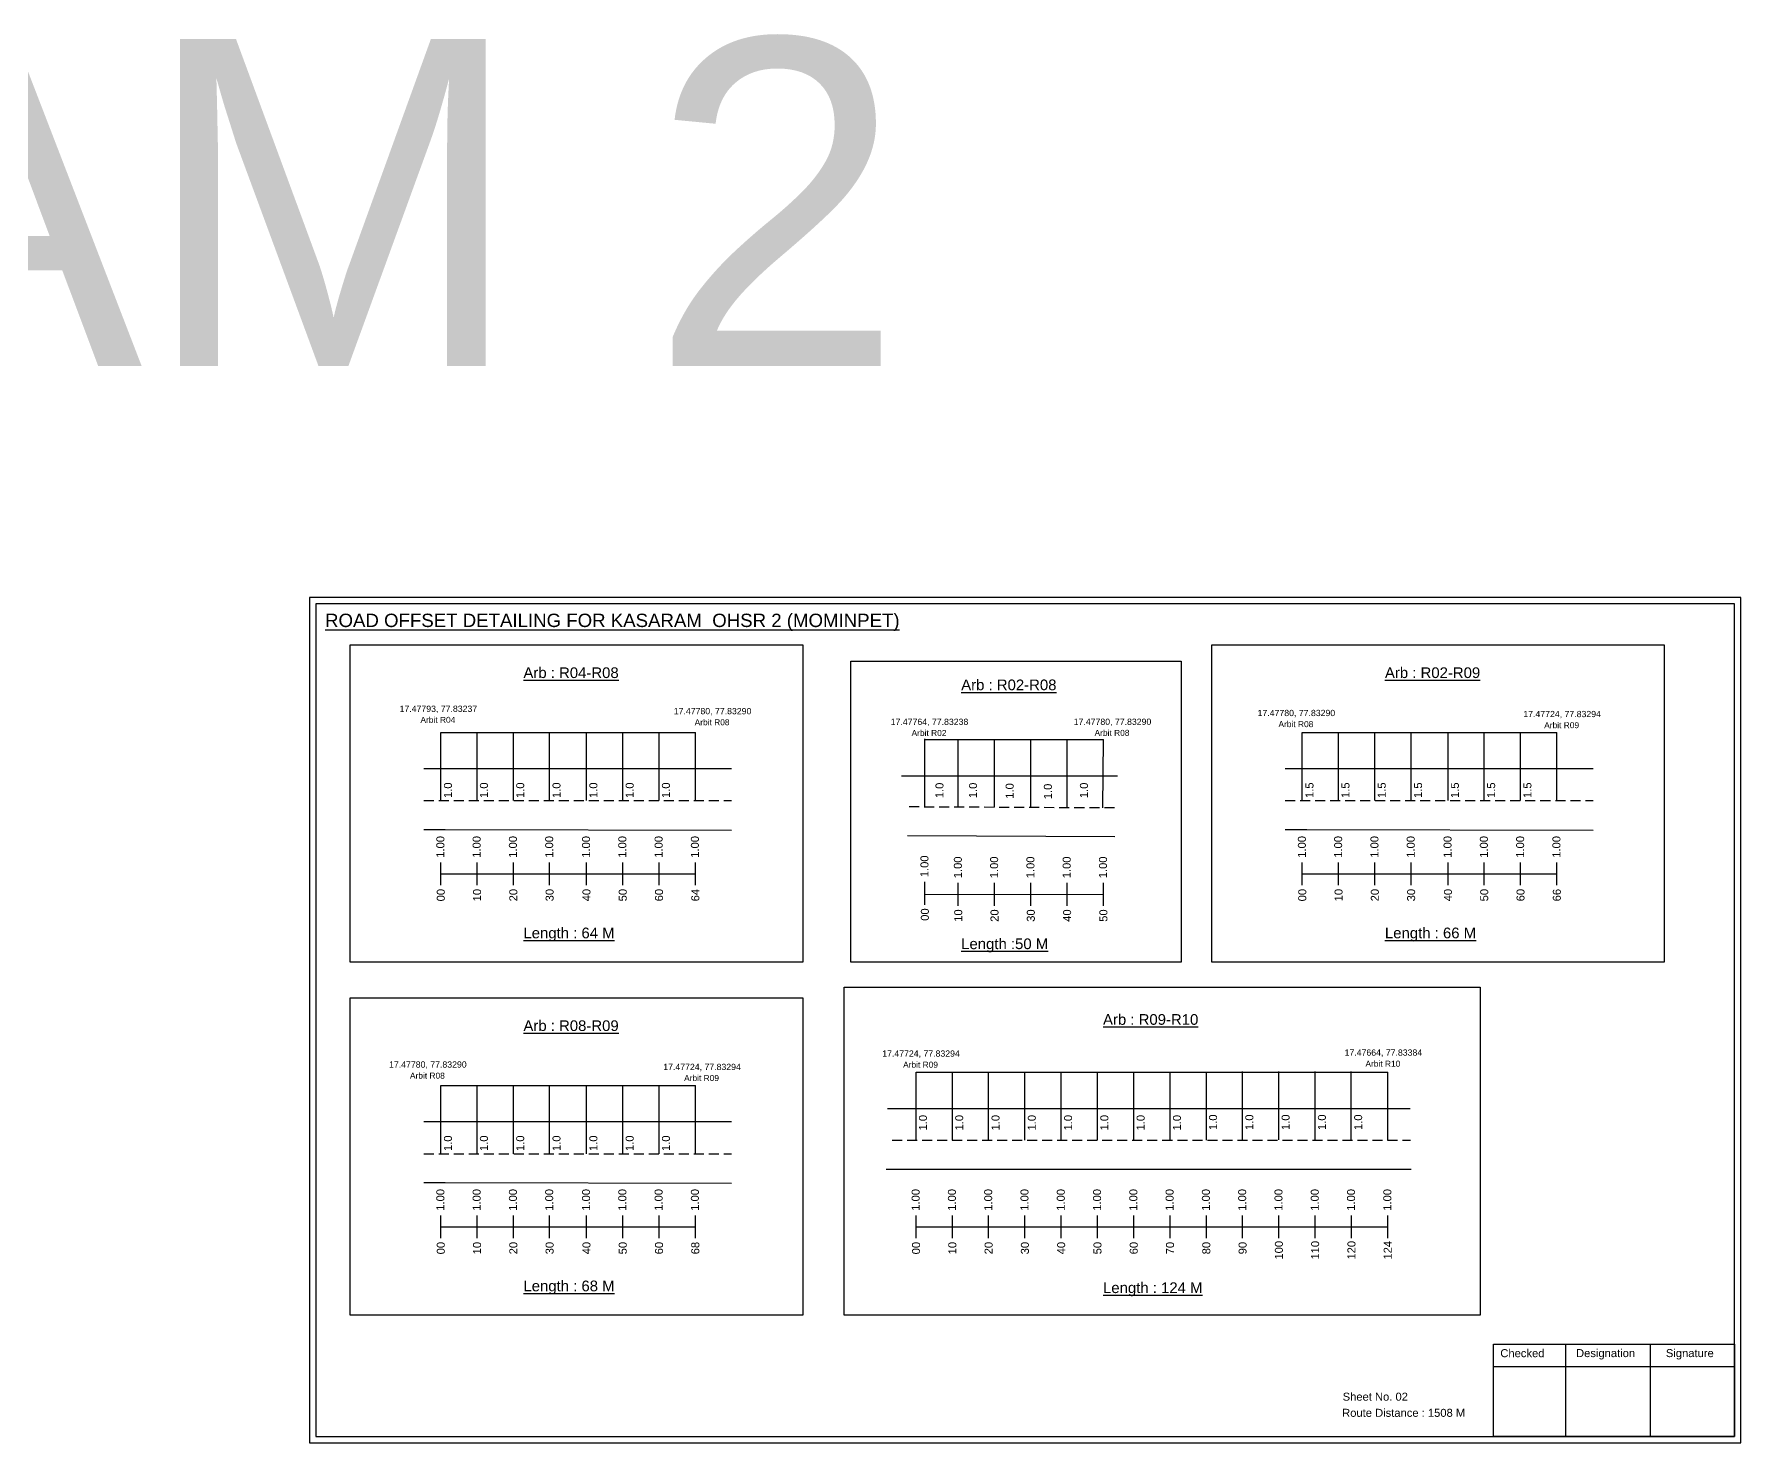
# Model space of a CAD drawing. Header units: inches. Extents: x 2512 to 6592, y 164 to 3090.
# Drawn here: x 3152 to 3792, y 164 to 691 of the extents above; entities that cross this region are included whole.
import ezdxf

# ---------------------------------------------------------------- set-up
doc = ezdxf.new("R2010")
doc.units = ezdxf.units.IN
doc.header["$MEASUREMENT"] = 0
doc.linetypes.add('DASHED2', pattern=[0.375, 0.25, -0.125])
for name, color, linetype in [('PDF_Geometry', 7, 'Continuous'), ('PDF_Text', 5, 'Continuous'), ('pipe', 5, 'Continuous')]:
    doc.layers.add(name, color=color, linetype=linetype)
doc.styles.add('PDF Arial', font='arial.ttf')
doc.styles.get("Standard").update_dxf_attribs({"font": 'arial.ttf'})

msp = doc.modelspace()

# ---------------------------------------------------------------- linework, layer by layer
at = {"color": 5}
for p, q in [((3304.4, 429.63), (3399.82, 429.64)), ((3627.32, 429.63), (3722.74, 429.64)), ((3485.85, 426.97), (3552.77, 426.97)), ((3482.55, 302.4), (3659.35, 302.4)), ((3304.4, 297.39), (3399.82, 297.39))]:
    msp.add_line(p, q, dxfattribs=at)
for p, q in [((3304.4, 404.1), (3304.4, 429.64)), ((3318, 404.1), (3318, 429.64)), ((3331.6, 404.1), (3331.6, 429.64)), ((3345.2, 404.1), (3345.2, 429.64)), ((3359.02, 404.1), (3359.02, 429.64)), ((3372.62, 404.1), (3372.62, 429.64)), ((3386.22, 404.1), (3386.22, 429.64)), ((3399.82, 404.1), (3399.82, 429.64)), ((3627.32, 404.1), (3627.32, 429.64)), ((3640.92, 404.1), (3640.92, 429.64)), ((3654.52, 404.1), (3654.52, 429.64)), ((3668.12, 404.1), (3668.12, 429.64)), ((3681.94, 404.1), (3681.94, 429.64)), ((3695.54, 404.1), (3695.54, 429.64)), ((3709.14, 404.1), (3709.14, 429.64)), ((3722.74, 404.1), (3722.74, 429.64)), ((3485.85, 401.73), (3485.85, 427.27)), ((3498.37, 401.68), (3498.37, 426.97)), ((3511.97, 401.63), (3511.97, 426.97)), ((3525.57, 401.69), (3525.57, 426.97)), ((3539.17, 401.43), (3539.17, 426.97)), ((3552.55, 401.47), (3552.77, 426.97)), ((3413.42, 415.98), (3297.99, 415.98)), ((3736.34, 415.98), (3620.91, 415.98)), ((3558.02, 413.3), (3477.07, 413.3)), ((3297.99, 393.3), (3306.05, 393.3)), ((3306.05, 393.3), (3413.42, 393)), ((3479.28, 391.09), (3557.01, 390.66)), ((3620.91, 393.3), (3628.97, 393.3)), ((3628.97, 393.3), (3736.34, 393)), ((3482.55, 276.86), (3482.55, 302.4)), ((3496.15, 276.86), (3496.15, 302.4)), ((3509.75, 276.86), (3509.75, 302.4)), ((3523.35, 276.86), (3523.35, 302.4)), ((3536.95, 276.86), (3536.95, 302.4)), ((3550.55, 276.86), (3550.55, 302.4)), ((3564.15, 276.86), (3564.15, 302.4)), ((3577.75, 276.86), (3577.75, 302.4)), ((3591.35, 276.86), (3591.35, 302.4)), ((3604.89, 277.04), (3604.89, 302.58)), ((3618.49, 277.04), (3618.49, 302.58)), ((3632.09, 277.04), (3632.09, 302.58)), ((3645.69, 277.04), (3645.69, 302.58)), ((3659.35, 276.86), (3659.35, 302.4)), ((3304.4, 271.85), (3304.4, 297.39)), ((3318, 271.85), (3318, 297.39)), ((3331.6, 271.85), (3331.6, 297.39)), ((3345.2, 271.85), (3345.2, 297.39)), ((3359.02, 271.85), (3359.02, 297.39)), ((3372.62, 271.85), (3372.62, 297.39)), ((3386.22, 271.85), (3386.22, 297.39)), ((3399.82, 271.85), (3399.82, 297.39)), ((3471.85, 288.75), (3667.73, 288.75)), ((3413.42, 283.74), (3297.99, 283.74)), ((3471.31, 266.06), (3668.14, 266.1)), ((3297.99, 261.05), (3306.05, 261.05)), ((3306.05, 261.05), (3413.42, 260.76))]:
    msp.add_line(p, q)
at = {"linetype": 'DASHED2', "ltscale": 15}
for p, q in [((3297.99, 404.1), (3413.42, 404.1)), ((3620.91, 404.1), (3736.34, 404.1)), ((3479.99, 401.88), (3558.28, 401.47)), ((3473.6, 276.86), (3667.88, 276.86)), ((3297.99, 271.85), (3413.42, 271.85))]:
    msp.add_line(p, q, dxfattribs=at)
at = {"color": 217, "true_color": 0x93278f}
for p, q in [((3304.4, 372.41), (3304.4, 380.96)), ((3318, 372.41), (3318, 380.96)), ((3331.6, 372.41), (3331.6, 380.96)), ((3345.2, 372.41), (3345.2, 380.96)), ((3359.02, 372.41), (3359.02, 380.96)), ((3372.62, 372.41), (3372.62, 380.96)), ((3386.22, 372.41), (3386.22, 380.96)), ((3399.82, 372.41), (3399.82, 380.96)), ((3627.32, 372.41), (3627.32, 380.96)), ((3640.92, 372.41), (3640.92, 380.96)), ((3654.52, 372.41), (3654.52, 380.96)), ((3668.12, 372.41), (3668.12, 380.96)), ((3681.94, 372.41), (3681.94, 380.96)), ((3695.54, 372.41), (3695.54, 380.96)), ((3709.14, 372.41), (3709.14, 380.96)), ((3722.74, 372.41), (3722.74, 380.96)), ((3304.4, 376.68), (3399.82, 376.74)), ((3485.85, 365.12), (3485.85, 373.68)), ((3498.37, 364.73), (3498.37, 373.29)), ((3511.97, 364.73), (3511.97, 373.29)), ((3525.57, 364.73), (3525.57, 373.29)), ((3539.17, 364.73), (3539.17, 373.29)), ((3552.77, 364.73), (3552.77, 373.29)), ((3627.32, 376.68), (3722.74, 376.74)), ((3485.85, 369), (3552.77, 369.02)), ((3304.4, 240.16), (3304.4, 248.72)), ((3304.4, 244.43), (3399.82, 244.49)), ((3318, 240.16), (3318, 248.72)), ((3331.6, 240.16), (3331.6, 248.72)), ((3345.2, 240.16), (3345.2, 248.72)), ((3359.02, 240.16), (3359.02, 248.72)), ((3372.62, 240.16), (3372.62, 248.72)), ((3386.22, 240.16), (3386.22, 248.72)), ((3399.82, 240.16), (3399.82, 248.72)), ((3482.55, 240.16), (3482.55, 248.72)), ((3482.55, 244.43), (3659.35, 244.49)), ((3496.15, 240.16), (3496.15, 248.72)), ((3509.75, 240.16), (3509.75, 248.72)), ((3523.35, 240.16), (3523.35, 248.72)), ((3536.95, 240.16), (3536.95, 248.72)), ((3550.55, 240.16), (3550.55, 248.72)), ((3564.15, 240.16), (3564.15, 248.72)), ((3577.75, 240.16), (3577.75, 248.72)), ((3591.35, 240.16), (3591.35, 248.72)), ((3604.95, 240.16), (3604.95, 248.72)), ((3618.55, 240.16), (3618.55, 248.72)), ((3632.15, 240.16), (3632.15, 248.72)), ((3645.75, 240.16), (3645.75, 248.72)), ((3659.35, 240.16), (3659.35, 248.72))]:
    msp.add_line(p, q, dxfattribs=at)
for points in [[(3270.48, 462.47), (3440.09, 462.47), (3440.09, 343.65), (3270.48, 343.65)], [(3593.39, 462.47), (3763.01, 462.47), (3763.01, 343.65), (3593.39, 343.65)], [(3458.15, 456.33), (3581.95, 456.33), (3581.95, 343.65), (3458.15, 343.65)], [(3270.48, 330.22), (3440.09, 330.22), (3440.09, 211.4), (3270.48, 211.4)]]:
    msp.add_lwpolyline(points, close=True)
at = {"layer": 'PDF_Geometry'}
for points in [[(3255.23, 480.22), (3255.23, 163.51), (3791.7, 163.51), (3791.7, 480.22)], [(3257.55, 477.9), (3257.55, 165.93), (3789.28, 165.93), (3789.28, 477.9)]]:
    msp.add_lwpolyline(points, close=True, dxfattribs=at)
at = {"layer": 'PDF_Geometry', "color": 242, "true_color": 0xcc1f26}
msp.add_lwpolyline([(3789.28, 165.84), (3698.94, 165.84), (3698.94, 200.45), (3789.28, 200.45)], close=True, dxfattribs=at)
for points in [[(3725.92, 200.45), (3725.92, 165.84)], [(3757.65, 200.45), (3757.65, 165.84)], [(3698.94, 192.08), (3789.28, 192.08)]]:
    msp.add_lwpolyline(points, dxfattribs=at)
at = {"layer": 'pipe', "color": 0}
msp.add_lwpolyline([(3455.65, 334.26), (3693.97, 334.26), (3693.97, 211.4), (3455.65, 211.4)], close=True, dxfattribs=at)

# ---------------------------------------------------------------- texts
for s, height, p in [('KASARAM 2', 122.535, (2498.2, 566.9)), ('Sheet No. 02', 3, (3642.44, 179.31)), ('Route Distance : 1508 M', 3, (3642.25, 173.26))]:
    msp.add_text(s, height=height).set_placement(p)
at = {"color": 242, "true_color": 0xcd2027}
for s, height, p in [('%%UROAD OFFSET DETAILING FOR KASARAM  OHSR 2 (MOMINPET)', 5, (3261.01, 469.15)), ('%%UArb : R04-R08', 4, (3335.37, 450.04)), ('%%UArb : R02-R09', 4, (3658.29, 450.04)), ('%%UArb : R02-R08', 4, (3499.46, 445.48)), ('%%ULength : 64 M', 4, (3335.37, 352.54)), ('%%ULength :50 M', 4, (3499.46, 348.48)), ('%%ULength : 66 M', 4, (3658.29, 352.54)), ('%%UArb : R08-R09', 4, (3335.37, 317.8)), ('%%UArb : R09-R10', 4, (3552.62, 320.13)), ('%%ULength : 68 M', 4, (3335.37, 220.3)), ('%%ULength : 124 M', 4, (3552.62, 219.63))]:
    msp.add_text(s, height=height, dxfattribs=at).set_placement(p)
at = {"color": 5}
for s, height, p in [('17.47793, 77.83237', 2.34, (3288.95, 437.37)), ('Arbit R04', 2.246, (3296.77, 433.25)), ('17.47780, 77.83290', 2.34, (3391.73, 436.48)), ('17.47780, 77.83290', 2.34, (3610.56, 435.78)), ('17.47724, 77.83294', 2.34, (3710.16, 435.39)), ('Arbit R08', 2.246, (3399.55, 432.35)), ('17.47764, 77.83238', 2.34, (3473.04, 432.47)), ('Arbit R02', 2.246, (3480.86, 428.34)), ('17.47780, 77.83290', 2.34, (3541.63, 432.5)), ('Arbit R08', 2.246, (3549.45, 428.38)), ('Arbit R08', 2.246, (3618.38, 431.65)), ('Arbit R09', 2.246, (3717.98, 431.26)), ('17.47724, 77.83294', 2.34, (3469.86, 308.18)), ('17.47664, 77.83384', 2.34, (3643.16, 308.55)), ('17.47780, 77.83290', 2.34, (3285.01, 304.09)), ('Arbit R08', 2.246, (3292.83, 299.96)), ('17.47724, 77.83294', 2.34, (3387.78, 303.18)), ('Arbit R09', 2.246, (3395.6, 299.05)), ('Arbit R09', 2.246, (3477.68, 304.05)), ('Arbit R10', 2.246, (3650.98, 304.42))]:
    msp.add_text(s, height=height, dxfattribs=at).set_placement(p)
for s, p in [('1.0', (3308.58, 405.1)), ('1.0', (3322.07, 405.1)), ('1.0', (3335.67, 405.1)), ('1.0', (3349.27, 405.1)), ('1.0', (3363.09, 405.1)), ('1.0', (3376.69, 405.1)), ('1.0', (3390.29, 405.1)), ('1.0', (3492.81, 405.02)), ('1.0', (3505.39, 405.02)), ('1.0', (3519.12, 404.82)), ('1.0', (3533.44, 404.63)), ('1.0', (3546.96, 405.04)), ('1.5', (3631.5, 405.1)), ('1.5', (3644.99, 405.1)), ('1.5', (3658.59, 405.1)), ('1.5', (3672.19, 405.1)), ('1.5', (3686, 405.1)), ('1.5', (3699.6, 405.1)), ('1.5', (3713.2, 405.1)), ('1.0', (3486.62, 280.54)), ('1.0', (3500.22, 280.54)), ('1.0', (3513.82, 280.54)), ('1.0', (3527.42, 280.54)), ('1.0', (3541.02, 280.54)), ('1.0', (3554.62, 280.54)), ('1.0', (3568.22, 280.54)), ('1.0', (3581.82, 280.54)), ('1.0', (3595.36, 280.72)), ('1.0', (3608.96, 280.72)), ('1.0', (3622.56, 280.72)), ('1.0', (3636.16, 280.72)), ('1.0', (3649.76, 280.72)), ('1.0', (3308.58, 272.85)), ('1.0', (3322.07, 272.85)), ('1.0', (3335.67, 272.85)), ('1.0', (3349.27, 272.85)), ('1.0', (3363.09, 272.85)), ('1.0', (3376.69, 272.85)), ('1.0', (3390.29, 272.85))]:
    msp.add_text(s, height=3, rotation=90).set_placement(p)
at = {"color": 217, "true_color": 0x93278f}
for s, p in [('1.00', (3305.73, 382.7)), ('1.00', (3319.33, 382.7)), ('1.00', (3332.93, 382.7)), ('1.00', (3346.53, 382.7)), ('1.00', (3360.34, 382.7)), ('1.00', (3373.94, 382.7)), ('1.00', (3387.54, 382.7)), ('1.00', (3401.14, 382.7)), ('1.00', (3628.65, 382.7)), ('1.00', (3642.25, 382.7)), ('1.00', (3655.85, 382.7)), ('1.00', (3669.45, 382.7)), ('1.00', (3683.26, 382.7)), ('1.00', (3696.86, 382.7)), ('1.00', (3710.46, 382.7)), ('1.00', (3724.06, 382.7)), ('1.00', (3487.18, 375.42)), ('1.00', (3499.7, 375.03)), ('1.00', (3513.3, 375.03)), ('1.00', (3526.9, 375.03)), ('1.00', (3540.5, 375.03)), ('1.00', (3554.1, 375.03)), ('00', (3305.88, 366.38)), ('10', (3319.48, 366.38)), ('20', (3333.08, 366.38)), ('30', (3346.68, 366.38)), ('40', (3360.49, 366.38)), ('50', (3374.09, 366.38)), ('60', (3387.69, 366.38)), ('64', (3401.29, 366.38)), ('00', (3628.8, 366.38)), ('10', (3642.4, 366.38)), ('20', (3656, 366.38)), ('30', (3669.6, 366.38)), ('40', (3683.41, 366.38)), ('50', (3697.01, 366.38)), ('60', (3710.61, 366.38)), ('66', (3724.21, 366.38)), ('00', (3487.33, 359.09)), ('10', (3499.85, 358.71)), ('20', (3513.45, 358.71)), ('30', (3527.05, 358.71)), ('40', (3540.65, 358.71)), ('50', (3554.25, 358.71)), ('1.00', (3305.73, 250.46)), ('1.00', (3319.33, 250.46)), ('1.00', (3332.93, 250.46)), ('1.00', (3346.53, 250.46)), ('1.00', (3360.34, 250.46)), ('1.00', (3373.94, 250.46)), ('1.00', (3387.54, 250.46)), ('1.00', (3401.14, 250.46)), ('1.00', (3483.88, 250.46)), ('1.00', (3497.48, 250.46)), ('1.00', (3511.08, 250.46)), ('1.00', (3524.68, 250.46)), ('1.00', (3538.28, 250.46)), ('1.00', (3551.88, 250.46)), ('1.00', (3565.48, 250.46)), ('1.00', (3579.08, 250.46)), ('1.00', (3592.68, 250.46)), ('1.00', (3606.28, 250.46)), ('1.00', (3619.88, 250.46)), ('1.00', (3633.48, 250.46)), ('1.00', (3647.08, 250.46)), ('1.00', (3660.68, 250.46)), ('00', (3305.88, 234.14)), ('10', (3319.48, 234.14)), ('20', (3333.08, 234.14)), ('30', (3346.68, 234.14)), ('40', (3360.49, 234.14)), ('50', (3374.09, 234.14)), ('60', (3387.69, 234.14)), ('68', (3401.29, 234.14)), ('00', (3484.03, 234.14)), ('10', (3497.63, 234.14)), ('20', (3511.23, 234.14)), ('30', (3524.83, 234.14)), ('40', (3538.43, 234.14)), ('50', (3552.03, 234.14)), ('60', (3565.63, 234.14)), ('70', (3579.23, 234.14)), ('80', (3592.83, 234.14)), ('90', (3606.43, 234.14)), ('100', (3620.03, 232.18)), ('110', (3633.63, 232.18)), ('120', (3647.23, 232.18)), ('124', (3660.83, 232.18))]:
    msp.add_text(s, height=3, rotation=90, dxfattribs=at).set_placement(p)
at = {"layer": 'PDF_Text', "color": 7, "attachment_point": 7, "style": 'PDF Arial'}
for s, insert, char_height in [('Checked', (3701.54, 195.56), 3.001), ('Designation', (3729.92, 194.73), 3.0006), ('Signature', (3763.6, 194.73), 3.001)]:
    msp.add_mtext(s, dxfattribs=dict(at, insert=insert, char_height=char_height))

doc.saveas('drawing.dxf')
